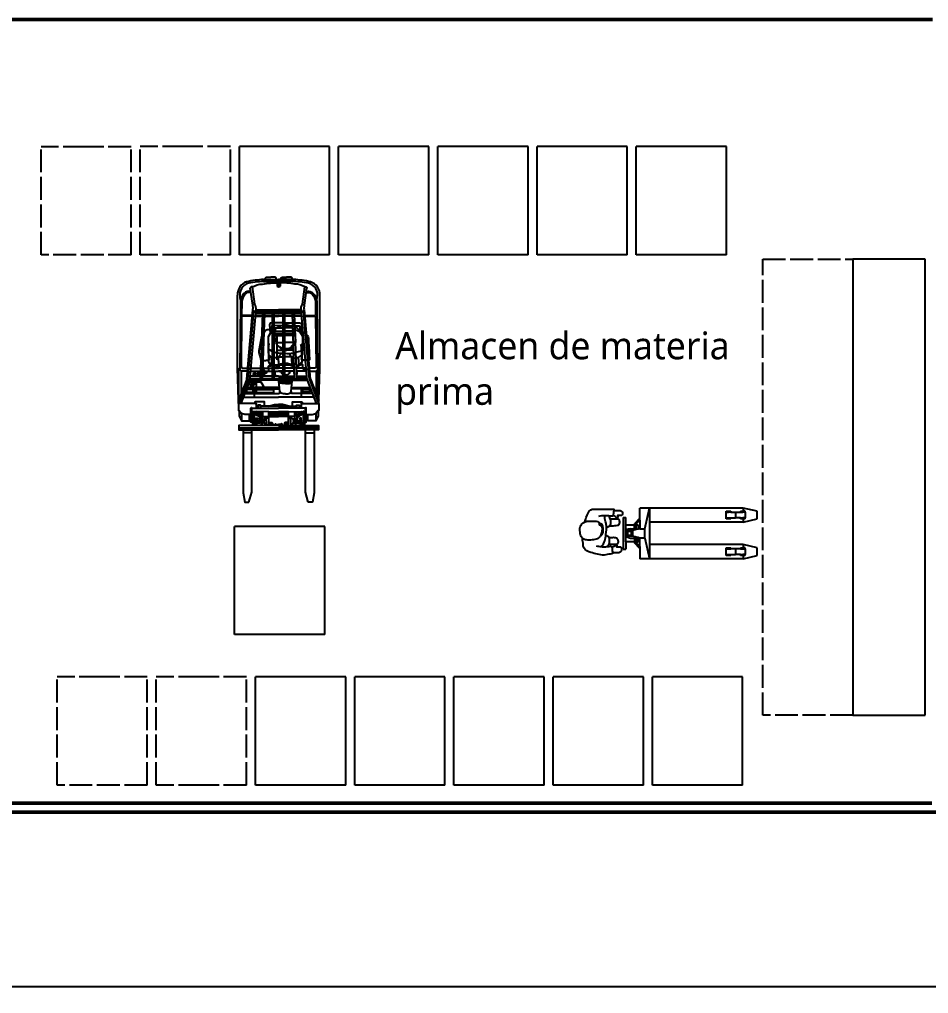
# Model space of a CAD drawing. Header units: millimetres. Extents: x 44692 to 172587, y -26854 to 14445.
# Drawn here: x 133088 to 143168, y -21272 to -10477 of the extents above; entities that cross this region are included whole.
import ezdxf

# ---------------------------------------------------------------- set-up
doc = ezdxf.new("R2010")
doc.units = ezdxf.units.MM
doc.header["$LTSCALE"] = 100
doc.linetypes.add('DASHEDX2', pattern=[3.048, 2.54, -0.508])
for name, color, linetype in [('Area proceso', 90, 'DASHEDX2'), ('Cotas secundarias', 41, 'Continuous'), ('Mesas-estantes', 230, 'Continuous'), ('Personal', 171, 'Continuous'), ('rotulo', 211, 'Continuous'), ('Transporte semielaborado', 30, 'Continuous')]:
    doc.layers.add(name, color=color, linetype=linetype)
doc.layers.add('Paredes', color=7, linetype='Continuous', lineweight=50)
doc.styles.add('OpenSans', font='OpenSans-Regular.ttf')
doc.styles.add('OpenSansCondensed-Light', font='OpenSansCondensed-Light.ttf')
doc.dimstyles.new('Cotas Mateo', dxfattribs={"dimtxt": 120, "dimasz": 70, "dimexe": 0.375, "dimexo": 0.125, "dimgap": 0.1, "dimtad": 1, "dimdec": 0, "dimzin": 12, "dimdsep": 46, "dimtxsty": 'OpenSansCondensed-Light', "dimblk": 'OBLIQUE', "dimcen": 2.5, "dimazin": 3, "dimtfac": 0.5, "dimtdec": 0, "dimtmove": 2, "dimatfit": 3, "dimarcsym": 0})

# ---------------------------------------------------------------- blocks, each defined once
blk = doc.blocks.new('pa17-16')
for points, knots in [([(5.558, 2.439), (5.555, 2.422), (5.552, 2.385), (5.549, 2.333), (5.571, 2.26), (5.543, 2.259), (5.503, 2.253), (5.479, 2.243), (5.478, 2.281), (5.45, 2.344), (5.466, 2.423), (5.478, 2.503), (5.512, 2.58), (5.555, 2.585), (5.608, 2.596), (5.634, 2.6)], [0, 0, 0, 0, 0.404899, 0.829805, 1.276298, 1.516647, 1.885942, 2.122553, 2.418487, 2.881882, 3.382407, 3.897515, 4.613825, 5.020942, 5.393355, 5.393355, 5.393355, 5.393355]), ([(5.62, 2.554), (5.619, 2.543), (5.615, 2.525), (5.622, 2.49), (5.635, 2.429), (5.661, 2.406), (5.685, 2.391), (5.732, 2.383), (5.772, 2.384), (5.788, 2.397), (5.802, 2.427), (5.815, 2.416), (5.832, 2.43), (5.838, 2.457), (5.832, 2.504), (5.834, 2.562), (5.814, 2.594), (5.794, 2.628), (5.731, 2.639), (5.704, 2.63), (5.668, 2.626), (5.644, 2.605), (5.623, 2.596), (5.621, 2.567), (5.62, 2.554)], [0, 0, 0, 0, 0.297584, 0.631064, 1.068635, 1.39533, 1.69617, 2.097861, 2.458938, 2.716293, 3.010442, 3.199165, 3.447293, 3.731671, 4.119196, 4.541864, 4.881702, 5.22714, 5.673063, 5.989311, 6.327668, 6.644571, 6.906626, 7.259736, 7.259736, 7.259736, 7.259736]), ([(5.82, 2.585), (5.837, 2.582), (5.882, 2.567), (5.976, 2.542), (5.972, 2.461), (5.979, 2.393), (5.981, 2.315), (5.989, 2.261), (5.969, 2.266), (5.94, 2.266), (5.906, 2.267), (5.901, 2.281), (5.909, 2.318), (5.901, 2.361), (5.902, 2.401), (5.896, 2.424), (5.893, 2.435)], [6.682038, 6.682038, 6.682038, 6.682038, 7.076266, 7.806153, 8.304227, 8.77662, 9.284333, 9.649979, 9.844608, 10.160206, 10.472731, 10.661147, 10.998544, 11.371438, 11.724832, 12.051545, 12.051545, 12.051545, 12.051545]), ([(5.552, 2.381), (5.573, 2.365), (5.622, 2.34), (5.692, 2.338), (5.795, 2.332), (5.838, 2.352), (5.881, 2.361), (5.902, 2.366)], [0, 0, 0, 0, 0.49262, 0.970296, 1.525877, 1.91054, 2.357805, 2.357805, 2.357805, 2.357805]), ([(5.672, 2.399), (5.675, 2.395), (5.684, 2.383), (5.704, 2.372), (5.735, 2.37), (5.774, 2.373), (5.809, 2.387), (5.812, 2.401), (5.814, 2.42)], [0.121052, 0.121052, 0.121052, 0.121052, 0.297289, 0.584433, 0.895396, 1.26174, 1.600834, 1.760925, 1.760925, 1.760925, 1.760925]), ([(5.491, 2.248), (5.494, 2.237), (5.498, 2.215), (5.497, 2.181), (5.512, 2.145), (5.557, 2.147), (5.563, 2.168), (5.55, 2.213), (5.575, 2.2), (5.591, 2.209), (5.574, 2.226), (5.562, 2.234), (5.556, 2.252), (5.556, 2.26)], [0, 0, 0, 0, 0.324329, 0.654038, 0.980089, 1.31306, 1.562526, 1.890179, 2.123217, 2.319335, 2.559559, 2.78492, 3.066636, 3.066636, 3.066636, 3.066636]), ([(5.555, 2.321), (5.56, 2.315), (5.571, 2.304), (5.589, 2.292), (5.625, 2.291), (5.661, 2.297), (5.673, 2.315), (5.686, 2.33), (5.691, 2.338)], [0, 0, 0, 0, 0.262594, 0.520609, 0.853848, 1.185107, 1.43842, 1.738028, 1.738028, 1.738028, 1.738028]), ([(5.587, 2.295), (5.587, 2.288), (5.587, 2.267), (5.588, 2.187), (5.635, 2.19), (5.667, 2.213), (5.661, 2.262), (5.66, 2.288), (5.661, 2.301)], [0.078483, 0.078483, 0.078483, 0.078483, 0.321516, 0.797556, 1.122606, 1.448668, 1.830958, 2.166281, 2.166281, 2.166281, 2.166281]), ([(5.771, 2.336), (5.774, 2.331), (5.779, 2.32), (5.795, 2.295), (5.815, 2.285), (5.861, 2.291), (5.884, 2.306), (5.899, 2.312), (5.906, 2.315)], [0, 0, 0, 0, 0.233477, 0.532145, 0.79329, 1.163492, 1.458071, 1.725911, 1.725911, 1.725911, 1.725911]), ([(5.794, 2.299), (5.795, 2.286), (5.798, 2.261), (5.804, 2.2), (5.826, 2.187), (5.867, 2.191), (5.876, 2.212), (5.872, 2.261), (5.871, 2.286), (5.871, 2.298)], [0, 0, 0, 0, 0.353805, 0.775896, 1.041599, 1.377968, 1.615337, 2.001902, 2.313716, 2.313716, 2.313716, 2.313716]), ([(5.971, 2.265), (5.97, 2.255), (5.969, 2.234), (5.979, 2.202), (5.967, 2.164), (5.922, 2.163), (5.913, 2.183), (5.923, 2.229), (5.899, 2.213), (5.882, 2.221), (5.898, 2.24), (5.908, 2.248), (5.912, 2.262), (5.913, 2.268)], [0.038839, 0.038839, 0.038839, 0.038839, 0.324329, 0.654038, 0.980089, 1.31306, 1.562526, 1.890179, 2.123217, 2.319335, 2.559559, 2.78492, 2.989829, 2.989829, 2.989829, 2.989829])]:
    blk.add_open_spline(points, degree=3, knots=knots)
blk = doc.blocks.new('_OBLIQUE')
at = {"color": 0, "linetype": 'ByBlock'}
blk.add_line((-0.5, -0.5), (0.5, 0.5), dxfattribs=at)
blk = doc.blocks.new('*D137')
at = {"layer": 'Cotas secundarias', "color": 0, "lineweight": -2, "transparency": 16777216}
for p, q in [((131126, -19262), (131126, -21194)), ((166013, -19262), (166013, -21194)), ((131126, -21193), (148079, -21193)), ((166013, -21193), (148616, -21193))]:
    blk.add_line(p, q, dxfattribs=at)
at = {"layer": 'Defpoints', "color": 0, "transparency": 16777216}
for p in [(131126, -19262), (166013, -19262), (166013, -21193)]:
    blk.add_point(p, dxfattribs=at)
at = {"layer": 'Cotas secundarias', "color": 0, "lineweight": -2, "transparency": 16777216, "xscale": 70, "yscale": 70, "zscale": 70, "rotation": 180}
blk.add_blockref('_OBLIQUE', (131126, -21193), dxfattribs=at)
at = {"layer": 'Cotas secundarias', "color": 0, "lineweight": -2, "transparency": 16777216, "xscale": 70, "yscale": 70, "zscale": 70}
blk.add_blockref('_OBLIQUE', (166013, -21193), dxfattribs=at)
at = {"layer": 'Cotas secundarias', "color": 0, "transparency": 16777216, "insert": (148347, -21193), "char_height": 120, "attachment_point": 5, "style": 'OpenSansCondensed-Light'}
blk.add_mtext('34888', dxfattribs=at)

msp = doc.modelspace()

# ---------------------------------------------------------------- linework, layer by layer
at = {"layer": 'Area proceso'}
for p, q in [((133826.887, -11886.653), (133326.887, -11886.653)), ((133326.887, -13085.276), (133326.887, -11886.653)), ((134326.887, -11886.653), (133826.887, -11886.653)), ((134326.887, -13085.276), (134326.887, -11886.653)), ((134926.887, -11886.316), (134426.887, -11886.316)), ((134426.887, -13084.938), (134426.887, -11886.316)), ((135426.887, -11886.316), (134926.887, -11886.316)), ((135426.887, -13084.938), (135426.887, -11886.316)), ((134326.887, -13085.276), (133326.887, -13085.276)), ((134926.887, -13084.938), (134426.887, -13084.938)), ((135426.887, -13084.938), (134926.887, -13084.938)), ((141329.177, -18188.64), (141329.177, -13134.146)), ((141329.177, -13134.146), (142329.177, -13134.146)), ((134005.413, -17763.318), (133505.413, -17763.318)), ((133505.413, -18961.941), (133505.413, -17763.318)), ((134505.413, -17763.318), (134005.413, -17763.318)), ((134505.413, -18961.941), (134505.413, -17763.318)), ((135105.412, -17762.981), (134605.412, -17762.981)), ((134605.412, -18961.604), (134605.412, -17762.981)), ((135605.412, -17762.981), (135105.412, -17762.981)), ((135605.412, -18961.604), (135605.412, -17762.981)), ((142329.177, -18188.64), (141329.177, -18188.64)), ((134505.413, -18961.941), (133505.413, -18961.941)), ((135105.412, -18961.604), (134605.412, -18961.604)), ((135605.412, -18961.604), (135105.412, -18961.604))]:
    msp.add_line(p, q, dxfattribs=at)
at = {"layer": 'Mesas-estantes'}
for p, q in [((136026.887, -11886.316), (135526.887, -11886.316)), ((135526.887, -13084.938), (135526.887, -11886.316)), ((136526.887, -11886.316), (136026.887, -11886.316)), ((136526.887, -13084.938), (136526.887, -11886.316)), ((137126.886, -11885.978), (136626.886, -11885.978)), ((136626.886, -13084.601), (136626.886, -11885.978)), ((137626.886, -11885.978), (137126.886, -11885.978)), ((137626.886, -13084.601), (137626.886, -11885.978)), ((138226.886, -11885.978), (137726.886, -11885.978)), ((137726.886, -13084.601), (137726.886, -11885.978)), ((138726.886, -11885.978), (138226.886, -11885.978)), ((138726.886, -13084.601), (138726.886, -11885.978)), ((139326.886, -11885.978), (138826.886, -11885.978)), ((138826.886, -13084.601), (138826.886, -11885.978)), ((139826.886, -11885.978), (139326.886, -11885.978)), ((139826.886, -13084.601), (139826.886, -11885.978)), ((140426.886, -11885.978), (139926.886, -11885.978)), ((139926.886, -13084.601), (139926.886, -11885.978)), ((140926.886, -11885.978), (140426.886, -11885.978)), ((140926.886, -13084.601), (140926.886, -11885.978)), ((136526.887, -13084.938), (135526.887, -13084.938)), ((137126.886, -13084.601), (136626.886, -13084.601)), ((137626.886, -13084.601), (137126.886, -13084.601)), ((138226.886, -13084.601), (137726.886, -13084.601)), ((138726.886, -13084.601), (138226.886, -13084.601)), ((139326.886, -13084.601), (138826.886, -13084.601)), ((139826.886, -13084.601), (139326.886, -13084.601)), ((140426.886, -13084.601), (139926.886, -13084.601)), ((140926.886, -13084.601), (140426.886, -13084.601)), ((143129.177, -13134.146), (142329.177, -13134.146)), ((142329.177, -13134.146), (142329.177, -18188.64)), ((143129.177, -18188.64), (143129.177, -13134.146)), ((135973.627, -16094.527), (135473.627, -16094.527)), ((135473.627, -17293.15), (135473.627, -16094.527)), ((136473.627, -16094.527), (135973.627, -16094.527)), ((136473.627, -17293.15), (136473.627, -16094.527)), ((136473.627, -17293.15), (135473.627, -17293.15)), ((136205.412, -17762.981), (135705.412, -17762.981)), ((135705.412, -18961.604), (135705.412, -17762.981)), ((136705.412, -17762.981), (136205.412, -17762.981)), ((136705.412, -18961.604), (136705.412, -17762.981)), ((137305.411, -17762.644), (136805.411, -17762.644)), ((136805.411, -18961.267), (136805.411, -17762.644)), ((137805.411, -17762.644), (137305.411, -17762.644)), ((137805.411, -18961.267), (137805.411, -17762.644)), ((138405.411, -17762.644), (137905.411, -17762.644)), ((137905.411, -18961.267), (137905.411, -17762.644)), ((138905.411, -17762.644), (138405.411, -17762.644)), ((138905.411, -18961.267), (138905.411, -17762.644)), ((139505.411, -17762.644), (139005.411, -17762.644)), ((139005.411, -18961.267), (139005.411, -17762.644)), ((140005.411, -17762.644), (139505.411, -17762.644)), ((140005.411, -18961.267), (140005.411, -17762.644)), ((140605.411, -17762.644), (140105.411, -17762.644)), ((140105.411, -18961.267), (140105.411, -17762.644)), ((141105.411, -17762.644), (140605.411, -17762.644)), ((141105.411, -18961.267), (141105.411, -17762.644)), ((142329.177, -18188.64), (143129.177, -18188.64)), ((136205.412, -18961.604), (135705.412, -18961.604)), ((136705.412, -18961.604), (136205.412, -18961.604)), ((137305.411, -18961.267), (136805.411, -18961.267)), ((137805.411, -18961.267), (137305.411, -18961.267)), ((138405.411, -18961.267), (137905.411, -18961.267)), ((138905.411, -18961.267), (138405.411, -18961.267)), ((139505.411, -18961.267), (139005.411, -18961.267)), ((140005.411, -18961.267), (139505.411, -18961.267)), ((140605.411, -18961.267), (140105.411, -18961.267)), ((141105.411, -18961.267), (140605.411, -18961.267))]:
    msp.add_line(p, q, dxfattribs=at)
at = {"layer": 'Paredes'}
for p, q in [((131225.573, -10476.822), (139520.003, -10476.822)), ((139520.003, -10476.822), (131225.573, -10476.822)), ((139520.003, -10476.822), (140520.003, -10476.822)), ((143210.452, -10476.822), (140520.003, -10476.822)), ((140520.003, -10476.822), (142963.636, -10476.822)), ((131225.573, -19161.604), (137025.572, -19161.604)), ((137125.572, -19161.604), (143110.452, -19161.604)), ((143205.9, -19161.604), (143005.9, -19161.604))]:
    msp.add_line(p, q, dxfattribs=at)
at = {"layer": 'Paredes', "color": 0}
for p, q in [((137025.572, -19161.604), (137125.572, -19161.604)), ((131125.573, -19261.604), (143310.452, -19261.604))]:
    msp.add_line(p, q, dxfattribs=at)
at = {"layer": 'Transporte semielaborado'}
for p, q in [((135795.052, -13358.022), (135961.551, -13358.022)), ((135795.052, -13379.528), (135961.551, -13379.528)), ((136128.05, -13358.022), (135961.551, -13358.022)), ((136128.05, -13379.528), (135961.551, -13379.528)), ((135504.321, -14349.942), (135504.321, -13531.703)), ((136418.781, -14349.942), (136418.781, -13531.703)), ((135609.058, -14463.298), (135675.705, -13693.523)), ((135643.522, -14475.465), (135710.959, -13696.576)), ((135710.959, -13696.576), (135961.551, -13696.576)), ((136212.143, -13696.576), (135961.551, -13696.576)), ((136279.58, -14475.465), (136212.143, -13696.576)), ((136314.045, -14463.298), (136247.397, -13693.523)), ((135707.859, -13732.383), (135961.551, -13732.383)), ((135761.118, -14462.709), (135785.107, -13732.383)), ((135784.149, -14462.709), (135808.137, -13732.383)), ((136215.243, -13732.383), (135961.551, -13732.383)), ((136138.954, -14462.709), (136114.965, -13732.383)), ((136161.984, -14462.709), (136137.995, -13732.383)), ((135516.65, -14692.33), (135504.321, -14341.885)), ((136406.453, -14692.33), (136418.781, -14349.942)), ((135686.434, -14430.979), (135694.813, -14419.296)), ((135731.66, -14430.979), (135742.682, -14415.611)), ((135785.312, -14427.276), (135813.763, -14397.926)), ((135971.862, -14372.779), (135997.2, -14386.676)), ((135993.952, -14372.779), (136004.166, -14378.607)), ((136032.405, -14430.979), (136032.405, -14418.921)), ((136043.726, -14430.979), (136043.726, -14418.896)), ((136082.179, -14372.779), (136071.965, -14378.607)), ((136104.269, -14372.779), (136078.931, -14386.676)), ((135971.948, -14557.097), (135612.037, -14557.097)), ((135631.061, -14508.189), (135654.53, -14475.465)), ((135642.484, -14529.32), (135654.798, -14538.151)), ((135801.834, -14475.465), (135643.522, -14475.465)), ((135654.798, -14538.151), (135699.755, -14475.465)), ((135662.277, -14532.432), (135673.158, -14542.979)), ((135673.158, -14542.979), (135738.601, -14475.465)), ((135694.359, -14569.105), (135973.208, -14569.105)), ((135954.863, -14475.465), (135796.551, -14475.465)), ((135976.251, -14598.089), (135964.22, -14483.491)), ((136032.405, -14491.899), (136032.405, -14475.465)), ((136043.726, -14491.886), (136043.726, -14475.465)), ((136099.88, -14598.089), (136111.911, -14483.491)), ((136213.952, -14569.105), (136102.923, -14569.105)), ((136104.183, -14557.097), (136311.065, -14557.097)), ((136121.268, -14475.465), (136279.58, -14475.465)), ((135587.357, -14620.547), (135967.339, -14620.547)), ((136335.745, -14620.547), (136108.792, -14620.547)), ((135516.65, -14732.692), (135516.65, -14692.33)), ((136406.453, -14732.692), (136406.453, -14692.33)), ((140072.127, -15891.482), (139968.113, -15891.482)), ((139968.113, -16004.271), (139968.113, -15891.482)), ((140020.12, -16120.313), (140072.127, -15891.482)), ((141112.268, -15891.482), (140072.127, -15891.482)), ((140072.127, -15891.482), (140072.127, -16047.503)), ((140925.043, -15927.887), (140950.026, -15927.887)), ((140925.043, -15938.288), (140925.043, -15927.887)), ((140925.043, -16000.697), (140925.043, -15938.288)), ((140925.043, -15938.288), (140950.026, -15938.288)), ((140950.026, -15927.887), (140950.026, -15938.288)), ((140950.026, -15927.887), (140977.05, -15927.887)), ((140977.05, -15938.288), (140950.026, -15938.288)), ((140977.05, -15927.887), (140977.05, -15938.288)), ((140977.05, -15938.288), (141029.057, -15938.288)), ((141029.057, -15938.288), (141029.057, -16000.697)), ((141029.057, -15938.288), (141081.064, -15938.288)), ((141081.064, -15927.887), (141081.064, -15938.288)), ((141081.064, -15927.887), (141108.087, -15927.887)), ((141081.064, -15938.288), (141108.087, -15938.288)), ((141108.087, -15938.288), (141108.087, -15927.887)), ((141108.087, -15927.887), (141112.268, -15927.887)), ((141133.071, -15938.288), (141108.087, -15938.288)), ((141112.268, -15891.482), (141112.268, -15927.887)), ((141268.289, -15927.887), (141112.268, -15891.482)), ((141133.071, -15927.887), (141112.268, -15927.887)), ((141133.071, -15938.288), (141133.071, -15927.887)), ((141133.071, -15938.288), (141133.071, -16000.697)), ((141268.289, -16011.098), (141268.289, -15927.887)), ((139780.888, -15995.496), (139812.092, -15995.496)), ((139780.888, -15995.496), (139780.888, -16349.144)), ((139812.092, -16078.707), (139812.092, -15995.496)), ((139812.092, -16130.714), (139812.092, -16078.707)), ((139812.092, -16078.707), (139905.705, -16078.707)), ((139968.113, -16004.271), (139905.705, -16068.306)), ((139905.705, -16078.707), (139905.705, -16068.306)), ((139926.507, -16068.306), (139905.705, -16068.306)), ((139905.705, -16120.313), (139905.705, -16078.707)), ((139968.113, -16025.616), (139926.507, -16068.306)), ((139926.507, -16078.707), (139926.507, -16068.306)), ((139926.507, -16130.382), (139926.507, -16078.707)), ((139926.507, -16078.707), (139947.31, -16078.707)), ((139947.31, -16078.707), (139947.31, -16125.348)), ((139968.113, -16025.616), (139968.113, -16004.271)), ((139968.113, -16025.616), (139968.113, -16120.313)), ((140072.127, -16047.503), (140072.127, -16297.137)), ((141112.268, -16047.503), (140072.127, -16047.503)), ((140925.043, -16011.098), (140925.043, -16000.697)), ((140925.043, -16000.697), (140950.026, -16000.697)), ((140950.026, -16011.098), (140925.043, -16011.098)), ((140950.026, -16011.098), (140950.026, -16000.697)), ((140950.026, -16000.697), (140977.05, -16000.697)), ((140977.05, -16011.098), (140950.026, -16011.098)), ((140977.05, -16011.098), (140977.05, -16000.697)), ((140977.05, -16000.697), (141029.057, -16000.697)), ((141081.064, -16000.697), (141029.057, -16000.697)), ((141081.064, -16000.697), (141108.087, -16000.697)), ((141081.064, -16011.098), (141081.064, -16000.697)), ((141108.087, -16011.098), (141081.064, -16011.098)), ((141108.087, -16011.098), (141108.087, -16000.697)), ((141133.071, -16000.697), (141108.087, -16000.697)), ((141112.268, -16011.098), (141108.087, -16011.098)), ((141112.268, -16047.503), (141268.289, -16011.098)), ((141112.268, -16011.098), (141112.268, -16047.503)), ((141133.071, -16011.098), (141112.268, -16011.098)), ((141133.071, -16011.098), (141133.071, -16000.697)), ((139812.092, -16141.116), (139812.092, -16130.714)), ((139834.662, -16130.714), (139812.092, -16130.714)), ((139824.26, -16141.116), (139812.092, -16141.116)), ((139812.092, -16151.517), (139812.092, -16141.116)), ((139812.092, -16151.517), (139819.922, -16154.76)), ((139812.092, -16156.718), (139812.092, -16151.517)), ((139819.922, -16154.76), (139812.092, -16156.718)), ((139812.092, -16187.922), (139812.092, -16156.718)), ((139812.092, -16187.922), (139819.922, -16189.88)), ((139812.092, -16193.123), (139812.092, -16187.922)), ((139819.922, -16189.88), (139812.092, -16193.123)), ((139832.895, -16151.517), (139819.922, -16154.76)), ((139819.922, -16189.88), (139832.895, -16193.123)), ((139834.662, -16130.714), (139824.26, -16141.116)), ((139853.698, -16141.116), (139824.26, -16141.116)), ((139832.895, -16193.123), (139832.895, -16151.517)), ((139853.698, -16151.517), (139832.895, -16151.517)), ((139838.096, -16127.281), (139834.662, -16130.714)), ((139864.099, -16120.313), (139838.096, -16127.281)), ((139853.698, -16141.116), (139853.698, -16151.517)), ((139853.698, -16141.116), (139874.5, -16141.116)), ((139874.5, -16151.517), (139853.698, -16151.517)), ((139864.099, -16120.313), (139905.705, -16120.313)), ((139874.5, -16141.116), (139874.5, -16151.517)), ((139884.902, -16141.116), (139874.5, -16141.116)), ((139874.5, -16193.123), (139874.5, -16151.517)), ((139874.5, -16151.517), (139884.902, -16151.517)), ((139916.106, -16132.9), (139884.902, -16140.452)), ((139884.902, -16140.452), (139884.902, -16141.116)), ((139884.902, -16141.116), (139884.902, -16151.517)), ((139884.902, -16151.517), (139884.902, -16193.123)), ((139905.705, -16120.313), (139916.106, -16120.313)), ((139916.106, -16120.313), (139916.106, -16132.9)), ((139926.507, -16130.382), (139916.106, -16132.9)), ((139947.31, -16125.348), (139926.507, -16130.382)), ((139968.113, -16120.313), (139947.31, -16125.348)), ((139968.113, -16120.313), (140020.12, -16120.313)), ((140020.12, -16224.327), (140020.12, -16120.313)), ((139812.092, -16203.524), (139812.092, -16193.123)), ((139824.26, -16203.524), (139812.092, -16203.524)), ((139812.092, -16213.926), (139812.092, -16203.524)), ((139812.092, -16265.933), (139812.092, -16213.926)), ((139834.662, -16213.926), (139812.092, -16213.926)), ((139905.705, -16265.933), (139812.092, -16265.933)), ((139812.092, -16265.933), (139812.092, -16349.144)), ((139824.26, -16203.524), (139834.662, -16213.926)), ((139853.698, -16203.524), (139824.26, -16203.524)), ((139832.895, -16193.123), (139853.698, -16193.123)), ((139834.662, -16213.926), (139838.096, -16217.359)), ((139838.096, -16217.359), (139864.099, -16224.327)), ((139853.698, -16193.123), (139853.698, -16203.524)), ((139853.698, -16193.123), (139874.5, -16193.123)), ((139874.5, -16203.524), (139853.698, -16203.524)), ((139864.099, -16224.327), (139905.705, -16224.327)), ((139874.5, -16193.123), (139874.5, -16203.524)), ((139874.5, -16193.123), (139884.902, -16193.123)), ((139884.902, -16203.524), (139874.5, -16203.524)), ((139884.902, -16193.123), (139884.902, -16203.524)), ((139884.902, -16203.524), (139884.902, -16204.188)), ((139916.106, -16211.74), (139884.902, -16204.188)), ((139905.705, -16224.327), (139905.705, -16265.933)), ((139916.106, -16224.327), (139905.705, -16224.327)), ((139905.705, -16265.933), (139905.705, -16276.334)), ((139968.113, -16340.369), (139905.705, -16276.334)), ((139905.705, -16276.334), (139926.507, -16276.334)), ((139916.106, -16211.74), (139916.106, -16224.327)), ((139926.507, -16214.258), (139916.106, -16211.74)), ((139926.507, -16265.933), (139926.507, -16214.258)), ((139947.31, -16219.292), (139926.507, -16214.258)), ((139926.507, -16276.334), (139926.507, -16265.933)), ((139926.507, -16265.933), (139947.31, -16265.933)), ((139968.113, -16319.024), (139926.507, -16276.334)), ((139947.31, -16265.933), (139947.31, -16219.292)), ((139968.113, -16224.327), (139947.31, -16219.292)), ((140020.12, -16224.327), (139968.113, -16224.327)), ((139968.113, -16319.024), (139968.113, -16224.327)), ((140020.12, -16224.327), (140072.127, -16453.158)), ((141112.268, -16297.137), (140072.127, -16297.137)), ((140072.127, -16297.137), (140072.127, -16453.158)), ((141268.289, -16333.542), (141112.268, -16297.137)), ((141112.268, -16297.137), (141112.268, -16333.542)), ((139780.888, -16349.144), (139812.092, -16349.144)), ((139968.113, -16319.024), (139968.113, -16340.369)), ((139968.113, -16340.369), (139968.113, -16453.158)), ((140925.043, -16333.542), (140950.026, -16333.542)), ((140925.043, -16343.943), (140925.043, -16333.542)), ((140925.043, -16406.352), (140925.043, -16343.943)), ((140925.043, -16343.943), (140950.026, -16343.943)), ((140925.043, -16416.753), (140925.043, -16406.352)), ((140925.043, -16406.352), (140950.026, -16406.352)), ((140950.026, -16333.542), (140950.026, -16343.943)), ((140950.026, -16333.542), (140977.05, -16333.542)), ((140950.026, -16343.943), (140977.05, -16343.943)), ((140950.026, -16416.753), (140950.026, -16406.352)), ((140950.026, -16406.352), (140977.05, -16406.352)), ((140977.05, -16333.542), (140977.05, -16343.943)), ((141029.057, -16343.943), (140977.05, -16343.943)), ((140977.05, -16416.753), (140977.05, -16406.352)), ((140977.05, -16406.352), (141029.057, -16406.352)), ((141029.057, -16343.943), (141029.057, -16406.352)), ((141081.064, -16343.943), (141029.057, -16343.943)), ((141081.064, -16406.352), (141029.057, -16406.352)), ((141081.064, -16343.943), (141081.064, -16333.542)), ((141081.064, -16333.542), (141108.087, -16333.542)), ((141081.064, -16343.943), (141108.087, -16343.943)), ((141081.064, -16416.753), (141081.064, -16406.352)), ((141081.064, -16406.352), (141108.087, -16406.352)), ((141108.087, -16343.943), (141108.087, -16333.542)), ((141108.087, -16333.542), (141112.268, -16333.542)), ((141108.087, -16343.943), (141133.071, -16343.943)), ((141108.087, -16416.753), (141108.087, -16406.352)), ((141133.071, -16406.352), (141108.087, -16406.352)), ((141133.071, -16333.542), (141112.268, -16333.542)), ((141133.071, -16343.943), (141133.071, -16333.542)), ((141133.071, -16343.943), (141133.071, -16406.352)), ((141133.071, -16416.753), (141133.071, -16406.352)), ((141268.289, -16416.753), (141268.289, -16333.542)), ((140072.127, -16453.158), (139968.113, -16453.158)), ((141112.268, -16453.158), (140072.127, -16453.158)), ((140950.026, -16416.753), (140925.043, -16416.753)), ((140977.05, -16416.753), (140950.026, -16416.753)), ((141108.087, -16416.753), (141081.064, -16416.753)), ((141112.268, -16416.753), (141108.087, -16416.753)), ((141133.071, -16416.753), (141112.268, -16416.753)), ((141112.268, -16416.753), (141112.268, -16453.158)), ((141112.268, -16453.158), (141268.289, -16416.753))]:
    msp.add_line(p, q, dxfattribs=at)
for points in [[(135812.43, -13358.022, -0.53388347), (135838.72, -13332.159), (135873.477, -13332.159)], [(135934.523, -13358.022, 0.53388347), (135908.233, -13332.159), (135873.477, -13332.159)], [(135988.579, -13358.022, -0.53388347), (136014.869, -13332.159), (136049.626, -13332.159)], [(136110.672, -13358.022, 0.53388347), (136084.382, -13332.159), (136049.626, -13332.159)], [(135652.588, -13491.09, 0.29174969), (135576.916, -13512.967, 0.172494081), (135537.748, -13604.568), (135532.025, -14362.02)], [(135671.463, -13440.352, 0.472690394), (135647.223, -13453.24, -10.017511621)], [(135676.005, -13691.069, 0.103685363), (135674.276, -13644.099), (135647.223, -13453.24)], [(135671.463, -13440.352, -0.128393173), (135783.206, -13408.796, -0.039514736), (135961.551, -13395.437, 1.638148121)], [(135710.959, -13696.576, 0.174403033), (135698.702, -13632.52), (135671.463, -13440.352)], [(135961.551, -13405.101), (135944.945, -13405.37), (135944.945, -13431.786, 0.23093741), (135944.945, -13431.786, -1.427368872)], [(135961.551, -13405.101), (135944.945, -13405.37), (135944.945, -13431.786, 0.23093741), (135944.945, -13431.786, -1.427368872)], [(135944.945, -13431.786, 0.43681901), (135978.157, -13431.786, 1.028628327)], [(135978.157, -13431.786, -0.43681901), (135944.945, -13431.786, -1.028628327)], [(136251.639, -13440.352, 0.128393173), (136139.896, -13408.796, 0.039514736), (135961.551, -13395.437, -1.638148121)], [(135961.551, -13405.101), (135978.157, -13405.37), (135978.157, -13431.786, -0.23093741), (135978.157, -13431.786, 1.427368872)], [(135961.551, -13405.101), (135978.157, -13405.37), (135978.157, -13431.786, -0.23093741), (135978.157, -13431.786, 1.427368872)], [(136212.143, -13696.576, -0.174403033), (136224.401, -13632.52), (136251.639, -13440.352)], [(136247.098, -13691.069, -0.103685363), (136248.826, -13644.099), (136275.879, -13453.24)], [(136251.639, -13440.352, -0.472690394), (136275.879, -13453.24, 10.017511621)], [(136270.514, -13491.09, -0.29174969), (136346.187, -13512.967, -0.172494081), (136385.354, -13604.568), (136391.078, -14362.02)], [(135654.947, -13507.735, 0.325315952), (135587.975, -13522.929, 0.172083713), (135552.628, -13605.1), (135551.472, -13758.152)], [(136268.155, -13507.735, -0.325315952), (136335.128, -13522.929, -0.172083713), (136370.474, -13605.1), (136371.631, -13758.152)], [(135698.702, -13632.52, 0.32735928), (135674.276, -13644.099, 0.32735928)], [(135710.959, -13696.576, -1.046942262), (135676.005, -13691.069, -0.119336662)], [(136212.143, -13696.576, 1.046942262), (136247.098, -13691.069, 0.119336662)], [(136224.401, -13632.52, -0.32735928), (136248.826, -13644.099, -0.32735928)], [(135551.424, -13764.47), (135547.184, -14325.651, 0.416428404), (135563.156, -14341.744), (135619.582, -14341.744)], [(136371.678, -13764.47), (136375.919, -14325.651, -0.416428404), (136359.947, -14341.744), (136303.52, -14341.744)], [(135894.501, -14307.159), (135888.617, -14307.413, -0.427925372), (135853.503, -14272.274), (135847.498, -13988.769), (135894.501, -13915.489)], [(135894.501, -13837.887), (135881.809, -13837.934, 0.402828584), (135862.036, -13857.139), (135867.365, -13957.795)], [(136141.456, -13837.738), (136194.322, -13837.934, -0.402828584), (136214.095, -13857.139), (136208.766, -13957.795)], [(136156.84, -14306.093), (136187.514, -14307.413, 0.427925372), (136222.628, -14272.274), (136228.633, -13988.769), (136180.762, -13914.136, 0.455962165), (136143.365, -13895.867)], [(136038.066, -14512.316), (135998.93, -14512.316, -0.24620148), (135975.446, -14500.007, -0.051997491), (135964.012, -14481.108, -0.051997491)], [(136038.066, -14512.316), (136077.201, -14512.316, 0.24620148), (136100.685, -14500.007, 0.052450359), (136112.2, -14480.934, 0.052450359)], [(136038.066, -14625.899), (136014.027, -14625.899, -0.290128044), (135976.285, -14598.413, -0.108404505)], [(136038.066, -14625.899), (136062.104, -14625.899, 0.293847418), (136099.88, -14598.089, 0.108404505)], [(135705.671, -14732.692), (135516.65, -14732.692), (135516.65, -14811.35), (135524.136, -14811.35), (135524.136, -14869.407), (135548.465, -14923.719), (135637.05, -14923.719), (135655.141, -14887.511), (135655.141, -14783.859, -1), (135665.358, -14783.859, -0.574725905)], [(135806.027, -14761.547), (135806.027, -14714.588), (135705.671, -14714.588, 1), (135705.671, -14732.692), (135713.157, -14732.692), (135713.157, -14783.859)], [(136117.075, -14761.547), (136117.075, -14714.588), (136217.431, -14714.588, -1), (136217.431, -14732.692), (136209.945, -14732.692), (136209.945, -14783.859)], [(136217.431, -14732.692), (136406.453, -14732.692), (136406.453, -14811.35), (136398.967, -14811.35), (136398.967, -14869.407), (136374.637, -14923.719), (136286.053, -14923.719), (136267.962, -14887.511), (136267.962, -14783.859, 1), (136257.744, -14783.859, 0.574725905)], [(135853.336, -14894.362), (135812.896, -14895.627, 0.300444388), (135802.291, -14903.118, 0.188214261), (135802.291, -14951.187, 0.040172044), (135806.926, -14960.726), (135827.244, -14960.726), (135827.244, -14977.423)], [(136069.766, -14894.362), (136110.207, -14895.627, -0.300444388), (136120.812, -14903.118, -0.188214261), (136120.812, -14951.187, -0.040172044), (136116.176, -14960.726), (136095.858, -14960.726), (136095.858, -14977.423)], [(135923.148, -14977.423), (135923.148, -14965.452, -0.662964921), (135932.207, -14960.205, 0.074694225), (135948.737, -14967.18), (135961.551, -14967.18)], [(135999.954, -14977.423), (135999.954, -14965.452, 0.662964921), (135990.895, -14960.205, -0.074694225), (135974.366, -14967.18), (135961.551, -14967.18)]]:
    msp.add_lwpolyline(points, format="xyb", dxfattribs=at)
for points in [[(135669.984, -13765.366), (135551.424, -13764.47)], [(135670.032, -13759.048), (135551.472, -13758.152)], [(135670.032, -13759.048), (135551.472, -13758.152)], [(135619.953, -14466.519), (135687.218, -13711.238)], [(135705.527, -13759.316), (135784.222, -13759.316)], [(135705.527, -13759.316), (135784.222, -13759.316)], [(135705.527, -13765.634), (135784.222, -13765.634)], [(135709.615, -13712.099), (135961.551, -13712.099)], [(135807.253, -13759.316), (135894.501, -13759.316)], [(135807.253, -13759.316), (135894.501, -13759.316)], [(135807.253, -13765.634), (135894.501, -13765.634)], [(135894.501, -14462.709), (135894.501, -13732.383)], [(135912.494, -14462.709), (135912.494, -13732.383)], [(135912.494, -13759.316), (135961.551, -13759.316)], [(135912.494, -13759.316), (135961.551, -13759.316)], [(135912.494, -13765.634), (135961.551, -13765.634)], [(136213.487, -13712.099), (135961.551, -13712.099)], [(136010.609, -13759.316), (135961.551, -13759.316)], [(136010.609, -13759.316), (135961.551, -13759.316)], [(136010.609, -13765.634), (135961.551, -13765.634)], [(136010.609, -14462.709), (136010.609, -13732.383)], [(136028.601, -14462.709), (136028.601, -13732.383)], [(136115.85, -13759.316), (136028.601, -13759.316)], [(136115.85, -13759.316), (136028.601, -13759.316)], [(136115.85, -13765.634), (136028.601, -13765.634)], [(136217.575, -13759.316), (136138.88, -13759.316)], [(136217.575, -13759.316), (136138.88, -13759.316)], [(136217.575, -13765.634), (136138.88, -13765.634)], [(136303.149, -14466.519), (136235.884, -13711.238)], [(136253.07, -13759.048), (136371.631, -13758.152)], [(136253.07, -13759.048), (136371.631, -13758.152)], [(136253.118, -13765.366), (136371.678, -13764.47)], [(135894.501, -13872.784), (135887.043, -13873.433), (135880.646, -13889.728), (135883.128, -13933.221)], [(136010.609, -13837.455), (135912.494, -13837.82)], [(136010.609, -13870.082), (135912.494, -13872.03)], [(135912.494, -13895.867), (136010.609, -13895.867)], [(136038.066, -13837.352), (136028.601, -13837.388)], [(136038.066, -13869.538), (136028.601, -13869.725)], [(136028.601, -13895.867), (136038.066, -13895.867)], [(136038.066, -13837.352), (136118.423, -13837.652)], [(136038.066, -13869.538), (136119.523, -13871.154)], [(136120.335, -13895.867), (136038.066, -13895.867)], [(136142.569, -13871.612), (136175.713, -13872.269), (136189.088, -13873.433), (136195.485, -13889.728), (136193.004, -13933.221)], [(135912.494, -13931.522), (136010.609, -13931.522)], [(135912.494, -13958.655), (136010.609, -13958.655)], [(135912.494, -13979.038), (136010.609, -13979.038)], [(135947.129, -14248.19), (135947.129, -13990.818)], [(136028.601, -13931.522), (136038.066, -13931.522)], [(136028.601, -13958.655), (136038.066, -13958.655)], [(136028.601, -13979.038), (136038.066, -13979.038)], [(136121.506, -13931.522), (136038.066, -13931.522)], [(136122.397, -13958.655), (136038.066, -13958.655)], [(136123.067, -13979.038), (136038.066, -13979.038)], [(135947.129, -14057.339), (136010.609, -14057.339)], [(135947.129, -14140), (136010.609, -14140)], [(136028.601, -14057.339), (136038.066, -14057.339)], [(136028.601, -14140), (136038.066, -14140)], [(136125.639, -14057.339), (136038.066, -14057.339)], [(136128.354, -14140), (136038.066, -14140)], [(135945.264, -14216.519), (136010.609, -14216.519)], [(136028.601, -14216.519), (136038.066, -14216.519)], [(136130.867, -14216.519), (136038.066, -14216.519)], [(135504.321, -14341.885), (135546.828, -14372.779)], [(135519.972, -14692.33), (135521.721, -14354.531)], [(135655.1, -14341.744), (135765.092, -14341.744)], [(135788.122, -14341.744), (135894.501, -14341.744)], [(135919.291, -14306.093), (135912.494, -14306.385)], [(135912.494, -14341.744), (135961.551, -14341.744)], [(135919.291, -14306.093), (135963.392, -14306.093)], [(136010.609, -14341.744), (135961.551, -14341.744)], [(135984.203, -14306.093), (136010.609, -14306.093)], [(136028.601, -14306.093), (136092.135, -14306.093)], [(136134.98, -14341.744), (136028.601, -14341.744)], [(136112.932, -14306.093), (136133.809, -14306.093)], [(136268.002, -14341.744), (136158.011, -14341.744)], [(136418.781, -14341.885), (136376.275, -14372.779)], [(136403.131, -14692.33), (136401.382, -14354.531)], [(135609.058, -14463.298), (135516.65, -14700.871)], [(135546.828, -14372.779), (135544.897, -14628.249)], [(135616.895, -14372.779), (135546.828, -14372.779)], [(135645.256, -14455.446), (135761.357, -14455.446)], [(135762.16, -14430.979), (135647.374, -14430.979)], [(135652.413, -14372.779), (135764.072, -14372.779)], [(135667.787, -14430.979), (135682.499, -14410.465)], [(135713.012, -14430.979), (135730.368, -14406.78)], [(135760.619, -14430.979), (135762.215, -14429.333)], [(135761.118, -14462.709), (135784.149, -14462.709)], [(135784.387, -14455.446), (135894.501, -14455.446)], [(135894.501, -14430.979), (135785.191, -14430.979)], [(135786.053, -14404.741), (135802.882, -14387.379)], [(135787.102, -14372.779), (135894.501, -14372.779)], [(135894.501, -14462.709), (135912.494, -14462.709)], [(135912.494, -14372.779), (135961.551, -14372.779)], [(135931.138, -14430.979), (135912.494, -14430.979)], [(135912.494, -14455.446), (135961.551, -14455.446)], [(135961.551, -14430.979), (135931.138, -14430.979)], [(136010.609, -14372.779), (135961.551, -14372.779)], [(135961.551, -14430.979), (136010.609, -14430.979)], [(136010.609, -14455.446), (135961.551, -14455.446)], [(136028.601, -14462.709), (136010.609, -14462.709)], [(136136, -14372.779), (136028.601, -14372.779)], [(136028.601, -14430.979), (136137.911, -14430.979)], [(136138.715, -14455.446), (136028.601, -14455.446)], [(136161.984, -14462.709), (136138.954, -14462.709)], [(136270.689, -14372.779), (136159.03, -14372.779)], [(136160.942, -14430.979), (136275.728, -14430.979)], [(136277.847, -14455.446), (136161.745, -14455.446)], [(136306.208, -14372.779), (136376.275, -14372.779)], [(136314.045, -14463.298), (136406.453, -14700.871)], [(136376.275, -14372.779), (136378.205, -14628.249)], [(135619.953, -14466.519), (135518.514, -14732.692)], [(135643.754, -14475.555), (135543.736, -14732.692)], [(135694.359, -14660.935), (135694.359, -14569.105), (135607.366, -14569.105)], [(135636.417, -14494.418), (135667.486, -14494.458)], [(135642.484, -14529.32), (135681.108, -14475.465)], [(135662.277, -14532.432), (135717.497, -14475.465)], [(135686.117, -14494.482), (135699.047, -14494.498)], [(135715.478, -14557.097), (135715.478, -14499.32)], [(135720.125, -14494.525), (135765.375, -14494.584), (135799.415, -14557.097)], [(135954.863, -14475.465), (136038.066, -14475.465)], [(136121.268, -14475.465), (136038.066, -14475.465)], [(136213.952, -14660.935), (136213.952, -14569.105), (136315.736, -14569.105)], [(136279.348, -14475.555), (136379.366, -14732.692)], [(136303.149, -14466.519), (136404.588, -14732.692)], [(135571.647, -14660.935), (135961.551, -14660.935)], [(136351.455, -14660.935), (135961.551, -14660.935)], [(135853.906, -14824.46), (135665.039, -14822.919), (135665.358, -14783.859), (135961.551, -14783.859)], [(135761.741, -14761.409), (135761.771, -14752.042), (135734.992, -14752.042), (135734.992, -14783.859)], [(135961.551, -14762.033), (135761.741, -14761.409), (135761.741, -14783.859)], [(135848.673, -14761.68), (135917.22, -14742.521), (135961.551, -14742.521)], [(136074.429, -14761.68), (136005.882, -14742.521), (135961.551, -14742.521)], [(135961.551, -14762.033), (136161.361, -14761.409), (136161.361, -14783.859)], [(136069.196, -14824.46), (136258.063, -14822.919), (136257.744, -14783.859), (135961.551, -14783.859)], [(136161.361, -14761.409), (136161.332, -14752.042), (136188.111, -14752.042), (136188.111, -14783.859)], [(135524.136, -14811.35), (135548.465, -14844.437)], [(135655.141, -14855.673), (135588.391, -14856.298), (135548.465, -14844.437), (135548.465, -14923.719)], [(135637.05, -14923.719), (135637.05, -14855.843)], [(135665.039, -14822.919), (135665.039, -14941.042), (135655.141, -14941.042), (135655.141, -14887.511)], [(135727.821, -14908.59), (135713.2, -14911.028), (135713.2, -14896.668), (135727.821, -14896.668), (135727.821, -14908.59)], [(135726.197, -14946.928), (135746.503, -14941.103), (135746.774, -14931.62), (135752.054, -14927.42), (135752.054, -14890.165), (135746.233, -14881.495), (135746.233, -14873.231), (135741.765, -14868.49), (135726.061, -14868.49), (135731.206, -14862.228)], [(135770.824, -14862.228), (135770.33, -14872.147), (135756.251, -14882.579), (135756.251, -14948.283), (135749.076, -14951.399), (135733.913, -14951.399), (135726.197, -14946.928)], [(135781.08, -14878.147), (135961.551, -14878.147)], [(135827.244, -14960.726), (135825.188, -14894.994)], [(135852.659, -14977.423), (135853.906, -14824.46), (135961.551, -14824.46)], [(135853.606, -14861.259), (135961.551, -14861.259)], [(135853.784, -14839.416), (135961.551, -14839.416)], [(136070.444, -14977.423), (136069.196, -14824.46), (135961.551, -14824.46)], [(136069.318, -14839.416), (135961.551, -14839.416)], [(136069.496, -14861.259), (135961.551, -14861.259)], [(136142.022, -14878.147), (135961.551, -14878.147)], [(136095.858, -14960.726), (136097.914, -14894.994)], [(136152.278, -14862.228), (136152.772, -14872.147), (136166.852, -14882.579), (136166.852, -14948.283), (136174.027, -14951.399), (136189.189, -14951.399), (136196.906, -14946.928)], [(136196.906, -14946.928), (136176.599, -14941.103), (136176.328, -14931.62), (136171.048, -14927.42), (136171.048, -14890.165), (136176.87, -14881.495), (136176.87, -14873.231), (136181.337, -14868.49), (136197.041, -14868.49), (136191.897, -14862.228)], [(136195.281, -14908.59), (136209.902, -14911.028), (136209.902, -14896.668), (136195.281, -14896.668), (136195.281, -14908.59)], [(136258.063, -14822.919), (136258.063, -14941.042), (136267.962, -14941.042), (136267.962, -14887.511)], [(136267.962, -14855.673), (136334.712, -14856.298), (136374.637, -14844.437), (136374.637, -14923.719)], [(136286.053, -14923.719), (136286.053, -14855.843)], [(136398.967, -14811.35), (136374.637, -14844.437)], [(135961.551, -14977.423), (135520.006, -14977.423), (135520.006, -15000.96), (135961.551, -15000.96)], [(135520.006, -15000.96), (135520.006, -15025.309), (135961.551, -15025.309)], [(135567.356, -15025.309), (135567.356, -15000.96)], [(135663.06, -15025.309), (135663.06, -15000.96)], [(135711.286, -14977.423), (135711.286, -14964.609), (135680.094, -14964.609), (135680.094, -14977.423)], [(135698.746, -15025.309), (135698.746, -15000.96)], [(135709.29, -15025.309), (135709.29, -15000.96)], [(135727.821, -14908.59), (135719.241, -14920.248), (135713.2, -14920.248), (135713.2, -14933.163), (135713.2, -14926.705), (135727.096, -14926.705), (135727.096, -14917.043)], [(135742.848, -14936.226), (135732.018, -14936.09), (135728.363, -14932.026), (135741.088, -14924.304), (135742.848, -14936.226)], [(135757.953, -15025.309), (135757.953, -15000.96)], [(135768.497, -15025.309), (135768.497, -15000.96)], [(135812.294, -15025.309), (135812.294, -15000.96)], [(135822.837, -15025.309), (135822.837, -15000.96)], [(135869.041, -14977.423), (135852.817, -14958.033)], [(135852.944, -14942.443), (135887.756, -14942.447), (135900.856, -14963.048), (135900.856, -14977.423)], [(135873.123, -15025.309), (135873.123, -15000.96)], [(135883.666, -15025.309), (135883.666, -15000.96)], [(135933.952, -15025.309), (135933.952, -15000.96)], [(135944.495, -15025.309), (135944.495, -15000.96)], [(135961.551, -14977.423), (136403.096, -14977.423), (136403.096, -15000.96), (135961.551, -15000.96)], [(136403.096, -15000.96), (136403.096, -15025.309), (135961.551, -15025.309)], [(135978.607, -15025.309), (135978.607, -15000.96)], [(135989.151, -15025.309), (135989.151, -15000.96)], [(136070.158, -14942.443), (136035.346, -14942.447), (136022.246, -14963.048), (136022.246, -14977.423)], [(136039.436, -15025.309), (136039.436, -15000.96)], [(136049.98, -15025.309), (136049.98, -15000.96)], [(136054.061, -14977.423), (136070.285, -14958.033)], [(136100.265, -15025.309), (136100.265, -15000.96)], [(136110.809, -15025.309), (136110.809, -15000.96)], [(136154.606, -15025.309), (136154.606, -15000.96)], [(136165.149, -15025.309), (136165.149, -15000.96)], [(136180.254, -14936.226), (136191.084, -14936.09), (136194.74, -14932.026), (136182.014, -14924.304), (136180.254, -14936.226)], [(136195.281, -14908.59), (136203.862, -14920.248), (136209.902, -14920.248), (136209.902, -14933.163), (136209.902, -14926.705), (136196.006, -14926.705), (136196.006, -14917.043)], [(136211.816, -14977.423), (136211.816, -14964.609), (136243.008, -14964.609), (136243.008, -14977.423)], [(136213.812, -15025.309), (136213.812, -15000.96)], [(136224.356, -15025.309), (136224.356, -15000.96)], [(136260.042, -15025.309), (136260.042, -15000.96)], [(136355.747, -15025.309), (136355.747, -15000.96)], [(135567.356, -15025.309), (135567.356, -15722.084), (135586.01, -15826.377), (135632.24, -15826.377)], [(135663.06, -15058.179), (135567.356, -15058.179)], [(135663.06, -15714.374), (135663.06, -15025.309)], [(136260.042, -15714.374), (136260.042, -15025.309)], [(136260.042, -15058.179), (136355.747, -15058.179)], [(136355.747, -15025.309), (136355.747, -15722.084), (136337.092, -15826.377), (136290.862, -15826.377)], [(135632.24, -15826.377), (135663.06, -15714.374), (135663.06, -15714.374)], [(136290.862, -15826.377), (136260.042, -15714.374), (136260.042, -15714.374)]]:
    msp.add_lwpolyline(points, dxfattribs=at)
for points in [[(135679.914, -14608.791), (135679.914, -14579.361), (135605.054, -14579.361), (135605.054, -14608.791)], [(135904.471, -14576.807), (135904.471, -14615.02), (135716.075, -14615.02), (135716.075, -14576.807)], [(136229.103, -14608.791), (136229.103, -14579.361), (136303.963, -14579.361), (136303.963, -14608.791)], [(135681.342, -14941.042), (135681.342, -14823.119), (135689.455, -14823.119), (135689.455, -14941.042)], [(135781.08, -14862.228), (135781.009, -14823.865), (135710.669, -14823.292), (135710.669, -14862.228)], [(135760.569, -14831.015), (135760.565, -14823.699), (135710.669, -14823.292), (135710.669, -14831.015)], [(135710.669, -14848.372), (135710.669, -14839.702), (135727.009, -14839.702), (135727.009, -14848.372)], [(135760.569, -14862.228), (135760.569, -14831.015), (135738.111, -14831.015), (135738.111, -14862.228)], [(135781.08, -14842.76), (135781.08, -14862.228), (135760.569, -14862.228), (135760.569, -14842.76)], [(135785.447, -14957.43), (135785.447, -14896.875), (135766.732, -14896.875), (135766.732, -14957.43)], [(135781.08, -14878.147), (135781.08, -14823.866), (135781.08, -14823.866), (135781.08, -14878.147)], [(136137.655, -14957.43), (136137.655, -14896.875), (136156.37, -14896.875), (136156.37, -14957.43)], [(136142.022, -14862.228), (136142.094, -14823.865), (136212.433, -14823.292), (136212.433, -14862.228)], [(136142.022, -14878.147), (136142.022, -14823.866), (136142.022, -14823.866), (136142.022, -14878.147)], [(136142.022, -14842.76), (136142.022, -14862.228), (136162.534, -14862.228), (136162.534, -14842.76)], [(136162.534, -14831.015), (136162.537, -14823.699), (136212.433, -14823.292), (136212.433, -14831.015)], [(136162.534, -14862.228), (136162.534, -14831.015), (136184.992, -14831.015), (136184.992, -14862.228)], [(136212.433, -14848.372), (136212.433, -14839.702), (136196.093, -14839.702), (136196.093, -14848.372)], [(136241.761, -14941.042), (136241.761, -14823.119), (136233.647, -14823.119), (136233.647, -14941.042)], [(135665.039, -14941.042), (135665.039, -14941.042), (135681.342, -14941.042), (135681.342, -14941.042)], [(135718.148, -14964.609), (135718.148, -14947.753), (135673.232, -14947.753), (135673.232, -14964.609)], [(136204.954, -14964.609), (136204.954, -14947.753), (136249.87, -14947.753), (136249.87, -14964.609)], [(136258.063, -14941.042), (136258.063, -14941.042), (136241.761, -14941.042), (136241.761, -14941.042)]]:
    msp.add_lwpolyline(points, close=True, dxfattribs=at)
for centre, radius in [((135961.318, -13419.462), 8.075), ((135961.784, -13419.462), 8.075), ((135694.813, -14406.295), 13.001), ((135742.682, -14402.61), 13.001), ((135815.824, -14386.14), 13.001), ((135873.408, -14956.181), 6.269), ((136049.695, -14956.181), 6.269)]:
    msp.add_circle(centre, radius, dxfattribs=at)
for centre, radius, start, end in [((135648.041, -13520.033), 141.77, 106.8228056, 184.7214384), ((135860.363, -14510.009), 1153.837, 93.2448865, 102.6840175), ((135860.363, -14531.514), 1153.837, 93.2448865, 102.6840175), ((136062.739, -14510.009), 1153.837, 77.3159825, 86.7551135), ((136062.739, -14531.514), 1153.837, 77.3159825, 86.7551135), ((136271.526, -13524.847), 147.414, 357.3344536, 72.4032423), ((135673.988, -13533.371), 144.053, 117.7070631, 201.572053), ((136249.114, -13533.371), 144.053, 338.427947, 62.2929369), ((135962.287, -14337.909), 14.593, 133.3703672, 195.2352949), ((136113.844, -14337.909), 14.593, 344.7647051, 46.6296328), ((135955.295, -14484.428), 8.974, 5.9932371, 92.76453), ((136120.836, -14484.428), 8.974, 87.23547, 174.0067629), ((135958.206, -14603.925), 18.965, 298.7885037, 17.9214344), ((136117.925, -14603.925), 18.965, 162.0785656, 241.2114963)]:
    msp.add_arc(centre, radius, start, end, dxfattribs=at)
at = {"layer": 'Transporte semielaborado', "extrusion": (0, 0, -1)}
for start_param, end_param in [(6.782070835, 7.636379381), (1.498188003, 2.447844277), (5.933058898, 6.477468483), (2.86345869, 3.368597376), (4.002870838, 5.429484973)]:
    msp.add_ellipse((136038.066, -14393.342), major_axis=(-125.571, -0.411), ratio=0.864837928, start_param=start_param, end_param=end_param, dxfattribs=at)
at = {"layer": 'Transporte semielaborado'}
for points, knots in [([(135952.266, -14327.302), (135959.34, -14320.619), (135967.504, -14314.733), (135986.96, -14304.259), (135998.538, -14300.058), (136010.609, -14297.52)], [0.7441190243, 0.7441190243, 0.7441190243, 0.7441190243, 1.0175369894, 1.0175369894, 1.3365222791, 1.3365222791, 1.3365222791, 1.3365222791]), ([(136028.601, -14295.01), (136040.129, -14294.196), (136051.804, -14294.859), (136077.768, -14299.755), (136091.775, -14304.998), (136116.304, -14319.536), (136123.865, -14327.302), (136124.63, -14328.081)], [1.492566747, 1.492566747, 1.492566747, 1.492566747, 1.789220965, 1.789220965, 2.175062953, 2.175062953, 2.559793281, 2.559793281, 2.559793281, 2.559793281]), ([(135931.138, -14430.979), (135929.054, -14426.669), (135927.33, -14422.241), (135923.643, -14409.885), (135922.445, -14401.805), (135922.419, -14393.721), (135922.396, -14386.694), (135923.257, -14379.665), (135924.988, -14372.779)], [5.8903195642, 5.8903195642, 5.8903195642, 5.8903195642, 6.0334828332, 6.0334828332, 6.2831853072, 6.2831853072, 6.2831853072, 6.5002185996, 6.5002185996, 6.5002185996, 6.5002185996]), ([(136010.609, -14412.531), (136009.329, -14411.831), (136008.131, -14411.097), (136004.24, -14408.455), (136001.982, -14406.423), (135998.746, -14402.795), (135997.601, -14401.032), (135996.055, -14397.94), (135995.677, -14396.708), (135995.328, -14394.821), (135995.267, -14394.137), (135995.265, -14393.482), (135995.262, -14392.538), (135995.378, -14391.532), (135995.84, -14389.76), (135996.073, -14389.067), (135996.637, -14387.763), (135996.896, -14387.231), (135997.2, -14386.676)], [5.27964365, 5.27964365, 5.27964365, 5.27964365, 5.380861554, 5.380861554, 5.629644511, 5.629644511, 5.878427469, 5.878427469, 6.127210427, 6.127210427, 6.283185307, 6.283185307, 6.283185307, 6.507748746, 6.507748746, 6.644104049, 6.644104049, 6.729187247, 6.729187247, 6.729187247, 6.729187247]), ([(136004.166, -14378.607), (136005.79, -14377.274), (136007.674, -14375.952), (136010.037, -14374.582), (136010.321, -14374.422), (136010.609, -14374.263)], [7.0973812133, 7.0973812133, 7.0973812133, 7.0973812133, 7.2671634056, 7.2671634056, 7.2899599773, 7.2899599773, 7.2899599773, 7.2899599773]), ([(136079.01, -14386.633), (136079.568, -14387.668), (136079.968, -14388.629), (136080.572, -14390.484), (136080.732, -14391.314), (136080.892, -14393.036), (136080.876, -14393.885), (136080.651, -14395.594), (136080.458, -14396.437), (136079.708, -14398.516), (136079.154, -14399.702), (136077.64, -14402.156), (136076.728, -14403.392), (136073.823, -14406.573), (136071.597, -14408.54), (136067.07, -14411.598), (136064.99, -14412.784), (136060.271, -14414.983), (136057.671, -14415.97), (136051.319, -14417.834), (136047.511, -14418.561), (136039.491, -14419.273), (136035.349, -14419.239), (136030.466, -14418.726), (136029.529, -14418.605), (136028.601, -14418.463)], [2.708089015, 2.708089015, 2.708089015, 2.708089015, 2.870192692, 2.870192692, 3.064181557, 3.064181557, 3.258170421, 3.258170421, 3.446667917, 3.446667917, 3.635165412, 3.635165412, 3.812717718, 3.812717718, 4.053091067, 4.053091067, 4.221295186, 4.221295186, 4.389499305, 4.389499305, 4.61343605, 4.61343605, 4.837372795, 4.837372795, 4.891167409, 4.891167409, 4.891167409, 4.891167409]), ([(136062.798, -14372.779), (136063.289, -14373.008), (136063.77, -14373.241), (136066.578, -14374.662), (136068.611, -14375.928), (136071.003, -14377.693), (136071.549, -14378.12), (136072.068, -14378.548)], [2.0690704582, 2.0690704582, 2.0690704582, 2.0690704582, 2.1042990861, 2.1042990861, 2.2800719677, 2.2800719677, 2.3350386277, 2.3350386277, 2.3350386277, 2.3350386277]), ([(136102.032, -14475.465), (136090.546, -14481.984), (136077.649, -14486.761), (136049.512, -14492.357), (136034.18, -14492.797), (136004.497, -14488.66), (135990.161, -14484.084), (135976.228, -14476.765), (135975.056, -14476.124), (135973.899, -14475.465)], [4.134726897, 4.134726897, 4.134726897, 4.134726897, 4.490114881, 4.490114881, 4.875956869, 4.875956869, 5.261798857, 5.261798857, 5.297677426, 5.297677426, 5.297677426, 5.297677426])]:
    msp.add_open_spline(points, degree=3, knots=knots, dxfattribs=at)

# ---------------------------------------------------------------- block references
at = {"layer": 'Personal'}
for p, xscale, yscale, zscale, rotation in [((129948.68, -16581.169), 1057.482534725978, 1057.482534725978, 1057.482534725978, 359.3747153798137), ((141538.604, -21887.166), 979.1504951166459, 979.1504951166459, 979.1504951166459, 86.54139143764344)]:
    msp.add_blockref('pa17-16', p, dxfattribs=dict(at, xscale=xscale, yscale=yscale, zscale=zscale, rotation=rotation))

# ---------------------------------------------------------------- texts
at = {"layer": 'rotulo', "insert": (137253.614, -13940.237), "char_height": 302.68073, "width": 4207.23427, "attachment_point": 1, "style": 'OpenSans'}
msp.add_mtext('Almacen de materia prima', dxfattribs=at)

# ---------------------------------------------------------------- dimensions: what is measured, and where the dimension line sits
at = {"layer": 'Cotas secundarias'}
dim = msp.add_linear_dim(base=(166013.246, -21193.321), p1=(131125.573, -19261.604), p2=(166013.246, -19261.604), dimstyle='Cotas Mateo', dxfattribs=at)
dim.commit()
dim.dimension.update_dxf_attribs({"geometry": '*D137', "text_midpoint": (148347.406, -21193.321), "dimtype": 160})

doc.saveas('drawing.dxf')
